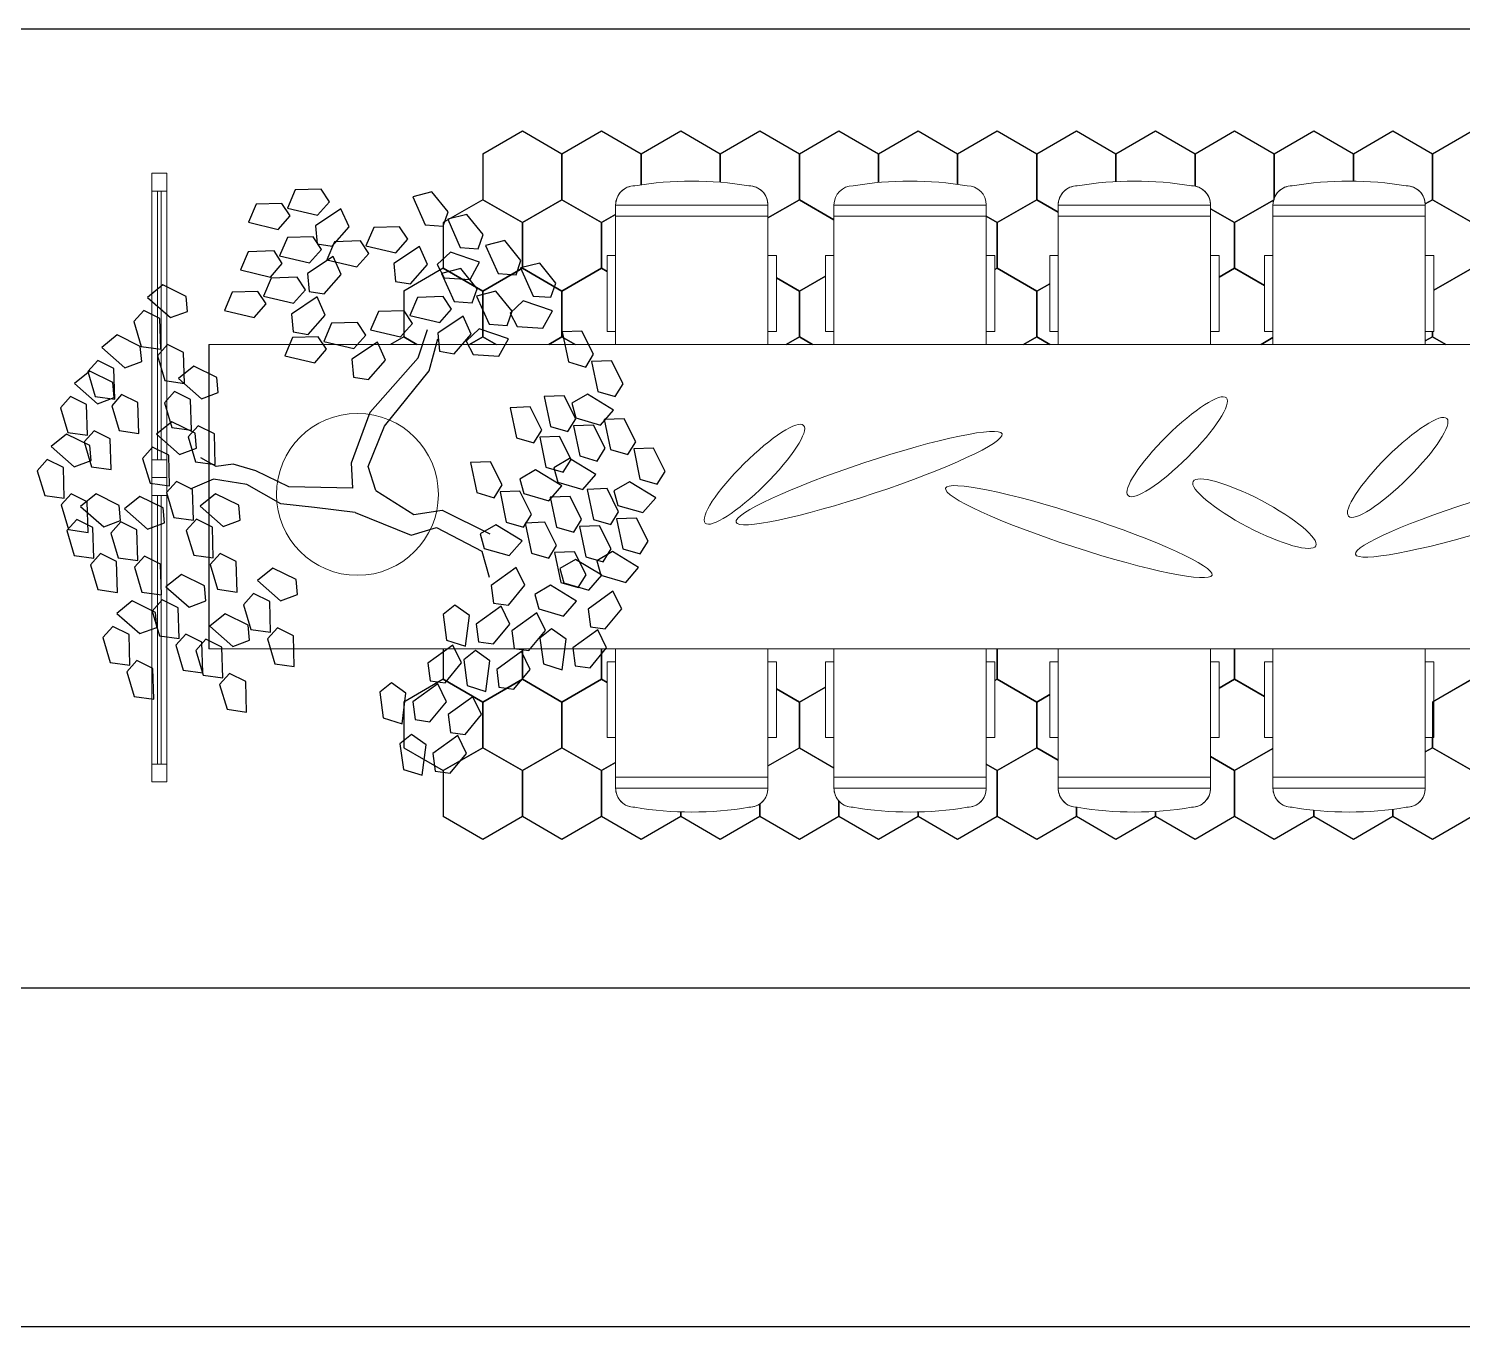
# Model space of a CAD drawing. Extents: x 185064 to 343242, y -369192 to -264966.
# Drawn here: x 246059 to 249825, y -312350 to -308940 of the extents above; entities that cross this region are included whole.
import ezdxf

# ---------------------------------------------------------------- set-up
doc = ezdxf.new("R2010")
doc.units = 0
doc.layers.add('WALL', color=9, linetype='Continuous')
doc.layers.add('打印框', color=4, linetype='Continuous')
doc.layers.add('家具里线线', color=8, linetype='Continuous', lineweight=9)
doc.styles.add('DIM', font='txt')

# ---------------------------------------------------------------- blocks, each defined once
blk = doc.blocks.new('sssd')
at = {"color": 8}
for p, q in [((39897.6, -452020.6), (39847.9, -452035.5)), ((39920, -452040.7), (39897.6, -452020.6)), ((39847.9, -452035.5), (39842.3, -452074.7)), ((39903.9, -452072.9), (39920, -452040.7)), ((39946.2, -452048.5), (39905.5, -452094.7)), ((39971.1, -452079.3), (39946.2, -452048.5)), ((39777.4, -452079.6), (39727.7, -452094.4)), ((39779.4, -452083.1), (39773.8, -452122.4)), ((39799.8, -452099.7), (39777.4, -452079.6)), ((39829, -452068.3), (39779.4, -452083.1)), ((39851.5, -452088.3), (39829, -452068.3)), ((39835.4, -452120.6), (39851.5, -452088.3)), ((39842.3, -452074.7), (39903.9, -452072.9)), ((39948.1, -452125.7), (39971.1, -452079.3)), ((39974.1, -452081.9), (39968.6, -452121.1)), ((40023.8, -452067), (39974.1, -452081.9)), ((40046.2, -452087.1), (40023.8, -452067)), ((40030.1, -452119.3), (40046.2, -452087.1)), ((39727.7, -452094.4), (39722.2, -452133.7)), ((39783.7, -452131.9), (39799.8, -452099.7)), ((39826, -452107.4), (39785.3, -452153.7)), ((39851, -452138.3), (39826, -452107.4)), ((39905.5, -452094.7), (39918.1, -452128.5)), ((39955.2, -452114.7), (39905.6, -452129.5)), ((39977.7, -452134.7), (39955.2, -452114.7)), ((40072.4, -452094.9), (40031.7, -452141.1)), ((40097.4, -452125.7), (40072.4, -452094.9)), ((39659.2, -452142.1), (39653.6, -452181.3)), ((39708.8, -452127.2), (39659.2, -452142.1)), ((39731.3, -452147.3), (39708.8, -452127.2)), ((39722.2, -452133.7), (39783.7, -452131.9)), ((39773.8, -452122.4), (39835.4, -452120.6)), ((39827.9, -452184.7), (39851, -452138.3)), ((39905.6, -452129.5), (39900, -452168.8)), ((39918.1, -452128.5), (39948.1, -452125.7)), ((39961.6, -452167), (39977.7, -452134.7)), ((39968.6, -452121.1), (40030.1, -452119.3)), ((40031.7, -452141.1), (40044.3, -452174.9)), ((40046.6, -452136.9), (40041, -452176.1)), ((40096.2, -452122), (40046.6, -452136.9)), ((40074.3, -452172.1), (40097.4, -452125.7)), ((40118.7, -452142.1), (40096.2, -452122)), ((40102.6, -452174.3), (40118.7, -452142.1)), ((39513.2, -452167), (39507.6, -452206.3)), ((39562.8, -452152.2), (39513.2, -452167)), ((39585.3, -452172.2), (39562.8, -452152.2)), ((39569.2, -452204.5), (39585.3, -452172.2)), ((39715.2, -452179.5), (39731.3, -452147.3)), ((39772.5, -452167.7), (39722.9, -452182.6)), ((39795, -452187.8), (39772.5, -452167.7)), ((39785.3, -452153.7), (39797.9, -452187.4)), ((39900, -452168.8), (39961.6, -452167)), ((40027.7, -452169.7), (39978.1, -452184.5)), ((40050.2, -452189.7), (40027.7, -452169.7)), ((40041, -452176.1), (40102.6, -452174.3)), ((40044.3, -452174.9), (40074.3, -452172.1)), ((40144.9, -452149.9), (40104.2, -452196.1)), ((40169.8, -452180.7), (40144.9, -452149.9)), ((39494.3, -452199.8), (39444.6, -452214.6)), ((39516.8, -452219.9), (39494.3, -452199.8)), ((39611.5, -452180), (39570.8, -452226.2)), ((39636.4, -452210.8), (39611.5, -452180)), ((39653.6, -452181.3), (39715.2, -452179.5)), ((39722.9, -452182.6), (39717.3, -452221.8)), ((39778.9, -452220), (39795, -452187.8)), ((39821.2, -452195.6), (39780.5, -452241.8)), ((39797.9, -452187.4), (39827.9, -452184.7)), ((39846.1, -452226.4), (39821.2, -452195.6)), ((39978.1, -452184.5), (39972.5, -452223.8)), ((40034.1, -452222), (40050.2, -452189.7)), ((40104.2, -452196.1), (40116.8, -452229.9)), ((40146.8, -452227.1), (40169.8, -452180.7)), ((39444.6, -452214.6), (39439.1, -452253.9)), ((39500.7, -452252.1), (39516.8, -452219.9)), ((39507.6, -452206.3), (39569.2, -452204.5)), ((39570.8, -452226.2), (39583.4, -452260)), ((39613.4, -452257.3), (39636.4, -452210.8)), ((39654.3, -452230.2), (39648.8, -452269.5)), ((39704, -452215.4), (39654.3, -452230.2)), ((39726.4, -452235.4), (39704, -452215.4)), ((39717.3, -452221.8), (39778.9, -452220)), ((39823.1, -452272.8), (39846.1, -452226.4)), ((39922.2, -452231.7), (39872.6, -452246.6)), ((39944.7, -452251.8), (39922.2, -452231.7)), ((39972.5, -452223.8), (40034.1, -452222)), ((40116.8, -452229.9), (40146.8, -452227.1)), ((40146.9, -452228.6), (40141.3, -452267.9)), ((40196.5, -452213.8), (40146.9, -452228.6)), ((40219, -452233.9), (40196.5, -452213.8)), ((39439.1, -452253.9), (39500.7, -452252.1)), ((39616, -452250.7), (39566.4, -452265.5)), ((39583.4, -452260), (39613.4, -452257.3)), ((39638.5, -452270.8), (39616, -452250.7)), ((39710.3, -452267.7), (39726.4, -452235.4)), ((39780.5, -452241.8), (39793.1, -452275.6)), ((39872.6, -452246.6), (39867, -452285.8)), ((39928.6, -452284), (39944.7, -452251.8)), ((39970.9, -452259.6), (39930.2, -452305.8)), ((39995.8, -452290.4), (39970.9, -452259.6)), ((40202.9, -452266.1), (40219, -452233.9)), ((40245.2, -452241.6), (40204.5, -452287.9)), ((40270.1, -452272.5), (40245.2, -452241.6)), ((39566.4, -452265.5), (39560.8, -452304.8)), ((39622.4, -452303), (39638.5, -452270.8)), ((39664.7, -452278.5), (39624, -452324.8)), ((39648.8, -452269.5), (39710.3, -452267.7)), ((39689.6, -452309.4), (39664.7, -452278.5)), ((39793.1, -452275.6), (39823.1, -452272.8)), ((39853.7, -452279.4), (39804, -452294.2)), ((39876.1, -452299.4), (39853.7, -452279.4)), ((39867, -452285.8), (39928.6, -452284)), ((40033.8, -452275.5), (39984.2, -452290.3)), ((40056.3, -452295.6), (40033.8, -452275.5)), ((40078.4, -452276.3), (40072.8, -452315.6)), ((40128, -452261.5), (40078.4, -452276.3)), ((40150.5, -452281.5), (40128, -452261.5)), ((40134.4, -452313.8), (40150.5, -452281.5)), ((40141.3, -452267.9), (40202.9, -452266.1)), ((40204.5, -452287.9), (40217.1, -452321.6)), ((40247.1, -452318.9), (40270.1, -452272.5)), ((39497.9, -452313.1), (39492.3, -452352.4)), ((39547.5, -452298.3), (39497.9, -452313.1)), ((39570, -452318.4), (39547.5, -452298.3)), ((39553.9, -452350.6), (39570, -452318.4)), ((39560.8, -452304.8), (39622.4, -452303)), ((39666.6, -452355.8), (39689.6, -452309.4)), ((39804, -452294.2), (39798.5, -452333.5)), ((39860, -452331.7), (39876.1, -452299.4)), ((39930.2, -452305.8), (39942.8, -452339.6)), ((39972.7, -452336.8), (39995.8, -452290.4)), ((39984.2, -452290.3), (39978.6, -452329.6)), ((40040.2, -452327.8), (40056.3, -452295.6)), ((40082.5, -452303.3), (40041.8, -452349.6)), ((40072.8, -452315.6), (40134.4, -452313.8)), ((40107.4, -452334.2), (40082.5, -452303.3)), ((39537.2, -452338.4), (39487.6, -452353.2)), ((39559.7, -452358.5), (39537.2, -452338.4)), ((39624, -452324.8), (39636.6, -452358.5)), ((39728.3, -452334.1), (39722.7, -452373.4)), ((39777.9, -452319.3), (39728.3, -452334.1)), ((39800.4, -452339.4), (39777.9, -452319.3)), ((39784.3, -452371.6), (39800.4, -452339.4)), ((39826.6, -452347.1), (39785.9, -452393.4)), ((39798.5, -452333.5), (39860, -452331.7)), ((39851.5, -452378), (39826.6, -452347.1)), ((39880.9, -452374), (39860.4, -452327.1)), ((39915.7, -452338), (39910.1, -452377.3)), ((39965.3, -452323.2), (39915.7, -452338)), ((39942.8, -452339.6), (39972.7, -452336.8)), ((39987.8, -452343.2), (39965.3, -452323.2)), ((39971.7, -452375.5), (39987.8, -452343.2)), ((39978.6, -452329.6), (40040.2, -452327.8)), ((40084.4, -452380.6), (40107.4, -452334.2)), ((40217.1, -452321.6), (40247.1, -452318.9)), ((39487.6, -452353.2), (39482, -452392.5)), ((39492.3, -452352.4), (39553.9, -452350.6)), ((39543.6, -452390.7), (39559.7, -452358.5)), ((39585.9, -452366.2), (39545.2, -452412.5)), ((39610.8, -452397.1), (39585.9, -452366.2)), ((39636.6, -452358.5), (39666.6, -452355.8)), ((39709.4, -452366.9), (39659.7, -452381.8)), ((39731.8, -452387), (39709.4, -452366.9)), ((39722.7, -452373.4), (39784.3, -452371.6)), ((39869.7, -452440.9), (39880.9, -452374)), ((39905.7, -452379.1), (39923.7, -452348.2)), ((39910.1, -452377.3), (39971.7, -452375.5)), ((40041.8, -452349.6), (40054.4, -452383.3)), ((39419.1, -452400.9), (39413.5, -452440.2)), ((39468.7, -452386.1), (39419.1, -452400.9)), ((39491.2, -452406.1), (39468.7, -452386.1)), ((39482, -452392.5), (39543.6, -452390.7)), ((39587.8, -452443.5), (39610.8, -452397.1)), ((39659.7, -452381.8), (39654.2, -452421)), ((39715.7, -452419.2), (39731.8, -452387)), ((39785.9, -452393.4), (39798.5, -452427.1)), ((39828.5, -452424.4), (39851.5, -452378)), ((39910.7, -452412.9), (39905.7, -452379.1)), ((40054.4, -452383.3), (40084.4, -452380.6)), ((40219, -452395.6), (40204.9, -452455.6)), ((40255.5, -452411.1), (40219, -452395.6)), ((39475.1, -452438.4), (39491.2, -452406.1)), ((39545.2, -452412.5), (39557.8, -452446.2)), ((39654.2, -452421), (39715.7, -452419.2)), ((39798.5, -452427.1), (39828.5, -452424.4)), ((39897.5, -452458.7), (39910.7, -452412.9)), ((40257, -452462.9), (40255.5, -452411.1)), ((40300.1, -452427.9), (40286, -452487.8)), ((40336.6, -452443.3), (40300.1, -452427.9)), ((39413.5, -452440.2), (39475.1, -452438.4)), ((39557.8, -452446.2), (39587.8, -452443.5)), ((39579.1, -452448.9), (39573.5, -452488.2)), ((39628.7, -452434.1), (39579.1, -452448.9)), ((39651.2, -452454.1), (39628.7, -452434.1)), ((39635.1, -452486.4), (39651.2, -452454.1)), ((39677.4, -452461.9), (39636.7, -452508.1)), ((39702.3, -452492.7), (39677.4, -452461.9)), ((39831, -452509), (39869.7, -452440.9)), ((39865.3, -452524.9), (39897.5, -452458.7)), ((40204.9, -452455.6), (40231.9, -452479.4)), ((40338.2, -452495.1), (40336.6, -452443.3)), ((40395.7, -452443.7), (40381.6, -452503.7)), ((40432.2, -452459.2), (40395.7, -452443.7)), ((40433.7, -452511), (40432.2, -452459.2)), ((39560.2, -452481.7), (39510.5, -452496.5)), ((39582.6, -452501.8), (39560.2, -452481.7)), ((39573.5, -452488.2), (39635.1, -452486.4)), ((40231.9, -452479.4), (40257, -452462.9)), ((40247.4, -452474.1), (40233.3, -452534.1)), ((40283.9, -452489.6), (40247.4, -452474.1)), ((40285.5, -452541.4), (40283.9, -452489.6)), ((40286, -452487.8), (40313, -452511.7)), ((39510.5, -452496.5), (39505, -452535.8)), ((39566.5, -452534), (39582.6, -452501.8)), ((39636.7, -452508.1), (39649.3, -452541.9)), ((39679.3, -452539.2), (39702.3, -452492.7)), ((39824.1, -452576), (39831, -452509)), ((40128.2, -452516.6), (40114.1, -452576.6)), ((40164.7, -452532.1), (40128.2, -452516.6)), ((40313, -452511.7), (40338.2, -452495.1)), ((40328.5, -452506.3), (40314.4, -452566.3)), ((40365, -452521.8), (40328.5, -452506.3)), ((40381.6, -452503.7), (40408.6, -452527.5)), ((40408.6, -452527.5), (40433.7, -452511)), ((39505, -452535.8), (39566.5, -452534)), ((39649.3, -452541.9), (39679.3, -452539.2)), ((39862.6, -452653), (39865.3, -452524.9)), ((40166.3, -452583.9), (40164.7, -452532.1)), ((40176, -452533.5), (40170.9, -452563.2)), ((40211.8, -452530), (40176, -452533.5)), ((40246.1, -452581.3), (40211.8, -452530)), ((40233.3, -452534.1), (40260.3, -452557.9)), ((40260.3, -452557.9), (40285.5, -452541.4)), ((40366.6, -452573.6), (40365, -452521.8)), ((40424.1, -452522.2), (40410, -452582.2)), ((40460.6, -452537.7), (40424.1, -452522.2)), ((40462.2, -452589.5), (40460.6, -452537.7)), ((39813.5, -452657.7), (39824.1, -452576)), ((40114.1, -452576.6), (40141.1, -452600.4)), ((40170.9, -452563.2), (40209.8, -452597.4)), ((40257.1, -452565.7), (40252, -452595.4)), ((40293, -452562.3), (40257.1, -452565.7)), ((40327.2, -452613.5), (40293, -452562.3)), ((40314.4, -452566.3), (40341.4, -452590.1)), ((40341.4, -452590.1), (40366.6, -452573.6)), ((40141.1, -452600.4), (40166.3, -452583.9)), ((40156.7, -452595.1), (40142.6, -452655)), ((40193.2, -452610.5), (40156.7, -452595.1)), ((40209.8, -452597.4), (40246.1, -452581.3)), ((40252, -452595.4), (40291, -452629.6)), ((40320.2, -452601), (40306.1, -452660.9)), ((40356.7, -452616.4), (40320.2, -452601)), ((40352.7, -452581.6), (40347.6, -452611.3)), ((40388.5, -452578.1), (40352.7, -452581.6)), ((40422.8, -452629.3), (40388.5, -452578.1)), ((40410, -452582.2), (40437, -452606)), ((40437, -452606), (40462.2, -452589.5)), ((40194.7, -452662.3), (40193.2, -452610.5)), ((40291, -452629.6), (40327.2, -452613.5)), ((40347.6, -452611.3), (40386.5, -452645.5)), ((40358.3, -452668.2), (40356.7, -452616.4)), ((40386.5, -452645.5), (40422.8, -452629.3)), ((39813.5, -452657.7), (39768.1, -452769.7)), ((39862.6, -452653), (39913.5, -452650.6)), ((39913.5, -452650.6), (40015.3, -452687.7)), ((40085.3, -452654.5), (40080.2, -452684.2)), ((40121.1, -452651), (40085.3, -452654.5)), ((40155.3, -452702.2), (40121.1, -452651)), ((40142.6, -452655), (40169.6, -452678.9)), ((40169.6, -452678.9), (40194.7, -452662.3)), ((40306.1, -452660.9), (40333.1, -452684.8)), ((39857.8, -452699.1), (39905.9, -452684)), ((39905.9, -452684), (39987, -452716.2)), ((40015.3, -452687.7), (40123.7, -452784)), ((40080.2, -452684.2), (40119.1, -452718.4)), ((40180.2, -452688.7), (40166.1, -452748.7)), ((40216.7, -452704.2), (40180.2, -452688.7)), ((40333.1, -452684.8), (40358.3, -452668.2)), ((40348.6, -452679.4), (40334.6, -452739.4)), ((40385.2, -452694.9), (40348.6, -452679.4)), ((39401.8, -452713.8), (39390.2, -452751.7)), ((39453.2, -452706.9), (39401.8, -452713.8)), ((39472.2, -452730.3), (39453.2, -452706.9)), ((39857.8, -452699.1), (39809.8, -452775.3)), ((39987, -452716.2), (40098.2, -452806.2)), ((40119.1, -452718.4), (40155.3, -452702.2)), ((40218.3, -452755.9), (40216.7, -452704.2)), ((40386.7, -452746.7), (40385.2, -452694.9)), ((39349.7, -452747.5), (39298.3, -452754.3)), ((39368.7, -452770.9), (39349.7, -452747.5)), ((39451.2, -452759.6), (39472.2, -452730.3)), ((40166.1, -452748.7), (40193.1, -452772.5)), ((40277.3, -452738.8), (40272.2, -452768.5)), ((40313.1, -452735.4), (40277.3, -452738.8)), ((40347.3, -452786.6), (40313.1, -452735.4)), ((40334.6, -452739.4), (40361.6, -452763.2)), ((40361.6, -452763.2), (40386.7, -452746.7)), ((39298.3, -452754.3), (39286.7, -452792.2)), ((39347.7, -452800.1), (39368.7, -452770.9)), ((39390.2, -452751.7), (39451.2, -452759.6)), ((39398.4, -452777.7), (39394.3, -452807.6)), ((39434.1, -452773.1), (39398.4, -452777.7)), ((39470, -452823.1), (39434.1, -452773.1)), ((39768.1, -452769.7), (39784, -452820.7)), ((39809.8, -452775.3), (39818.7, -452832.4)), ((40193.1, -452772.5), (40218.3, -452755.9)), ((40208.6, -452767.1), (40194.5, -452827.1)), ((40245.1, -452782.6), (40208.6, -452767.1)), ((40272.2, -452768.5), (40311.1, -452802.7)), ((40447, -452773.1), (40390.8, -452798.2)), ((40456.8, -452811.6), (40447, -452773.1)), ((39286.7, -452792.2), (39347.7, -452800.1)), ((39511.9, -452803.3), (39476.2, -452807.9)), ((39547.8, -452853.4), (39511.9, -452803.3)), ((40098.2, -452806.2), (40161.9, -452823.1)), ((40123.7, -452784), (40180.9, -452802.7)), ((40246.7, -452834.4), (40245.1, -452782.6)), ((40311.1, -452802.7), (40347.3, -452786.6)), ((40390.8, -452798.2), (40388.1, -452834.1)), ((39294.9, -452818.3), (39290.8, -452848.1)), ((39330.6, -452813.6), (39294.9, -452818.3)), ((39366.5, -452863.7), (39330.6, -452813.6)), ((39394.3, -452807.6), (39434.3, -452840.5)), ((39434.3, -452840.5), (39470, -452823.1)), ((39476.2, -452807.9), (39472.1, -452837.8)), ((39609, -452834.2), (39557.6, -452841)), ((39628, -452857.6), (39609, -452834.2)), ((39784, -452820.7), (39736.5, -452911.5)), ((39818.7, -452832.4), (39770.8, -452927.5)), ((40137.2, -452826.6), (40132.1, -452856.2)), ((40173.1, -452823.1), (40137.2, -452826.6)), ((40207.3, -452874.3), (40173.1, -452823.1)), ((40194.5, -452827.1), (40221.5, -452850.9)), ((40221.5, -452850.9), (40246.7, -452834.4)), ((40293.2, -452831), (40236.9, -452856)), ((40311.3, -452822.3), (40284.5, -452836.2)), ((40302.9, -452869.4), (40293.2, -452831)), ((40335.7, -452848.8), (40311.3, -452822.3)), ((40388.1, -452834.1), (40416.5, -452844.2)), ((40416.5, -452844.2), (40456.8, -452811.6)), ((39290.8, -452848.1), (39330.8, -452881)), ((39330.8, -452881), (39366.5, -452863.7)), ((39372.7, -452848.5), (39368.6, -452878.4)), ((39408.4, -452843.9), (39372.7, -452848.5)), ((39444.3, -452893.9), (39408.4, -452843.9)), ((39472.1, -452837.8), (39512.1, -452870.7)), ((39512.1, -452870.7), (39547.8, -452853.4)), ((39557.6, -452841), (39545.9, -452878.9)), ((39607, -452886.9), (39628, -452857.6)), ((40132.1, -452856.2), (40171.1, -452890.4)), ((40236.9, -452856), (40234.2, -452892)), ((40284.5, -452836.2), (40280.9, -452887.9)), ((40315.6, -452907), (40335.7, -452848.8)), ((40401.7, -452843.2), (40345.5, -452868.3)), ((40411.5, -452881.7), (40401.7, -452843.2)), ((39368.6, -452878.4), (39408.6, -452911.2)), ((39466.8, -452882), (39455.1, -452919.9)), ((39518.1, -452875.2), (39466.8, -452882)), ((39537.2, -452898.6), (39518.1, -452875.2)), ((39545.9, -452878.9), (39607, -452886.9)), ((39913.9, -452889.2), (39853.6, -452901.8)), ((39915.4, -452928.8), (39913.9, -452889.2)), ((40157.4, -452880.2), (40130.7, -452894.1)), ((40181.8, -452906.6), (40157.4, -452880.2)), ((40171.1, -452890.4), (40207.3, -452874.3)), ((40234.2, -452892), (40262.6, -452902)), ((40262.6, -452902), (40302.9, -452869.4)), ((40280.9, -452887.9), (40315.6, -452907)), ((40345.5, -452868.3), (40342.8, -452904.2)), ((40371.2, -452914.2), (40411.5, -452881.7)), ((39408.6, -452911.2), (39444.3, -452893.9)), ((39455.1, -452919.9), (39516.2, -452927.9)), ((39516.2, -452927.9), (39537.2, -452898.6)), ((39554.2, -452905), (39550.1, -452934.9)), ((39589.9, -452900.4), (39554.2, -452905)), ((39625.8, -452950.4), (39589.9, -452900.4)), ((39736.5, -452911.5), (39684.3, -452926.6)), ((39741.8, -452916.5), (39727.3, -452966.3)), ((39770.8, -452908.6), (39741.8, -452916.5)), ((39789.2, -452939.6), (39770.8, -452908.6)), ((39853.6, -452901.8), (39843.5, -452936.4)), ((40130.7, -452894.1), (40127, -452945.7)), ((40161.8, -452964.8), (40181.8, -452906.6)), ((40247.9, -452901.1), (40191.6, -452926.1)), ((40257.6, -452939.5), (40247.9, -452901.1)), ((40349.5, -452919.1), (40293.2, -452944.1)), ((40342.8, -452904.2), (40371.2, -452914.2)), ((40359.3, -452957.5), (40349.5, -452919.1)), ((39463.3, -452946), (39459.2, -452975.9)), ((39499, -452941.4), (39463.3, -452946)), ((39534.9, -452991.4), (39499, -452941.4)), ((39550.1, -452934.9), (39590.1, -452967.7)), ((39590.1, -452967.7), (39625.8, -452950.4)), ((39632, -452935.2), (39627.9, -452965.1)), ((39667.7, -452930.6), (39632, -452935.2)), ((39703.6, -452980.6), (39667.7, -452930.6)), ((39757.2, -452992.3), (39789.2, -452939.6)), ((39854.9, -452948.2), (39794.6, -452960.7)), ((39843.5, -452936.4), (39869.1, -452952.2)), ((39856.3, -452987.8), (39854.9, -452948.2)), ((39869.1, -452952.2), (39915.4, -452928.8)), ((40127, -452945.7), (40161.8, -452964.8)), ((40191.6, -452926.1), (40188.9, -452962.1)), ((40217.3, -452972.1), (40257.6, -452939.5)), ((40293.2, -452944.1), (40290.6, -452980.1)), ((39459.2, -452975.9), (39499.2, -453008.7)), ((39541.1, -452976.2), (39537, -453006.1)), ((39576.8, -452971.6), (39541.1, -452976.2)), ((39612.7, -453021.6), (39576.8, -452971.6)), ((39627.9, -452965.1), (39667.9, -452998)), ((39727.3, -452966.3), (39757.2, -452992.3)), ((39794.6, -452960.7), (39784.4, -452995.3)), ((40024, -452968.6), (39963.7, -452981.2)), ((40025.4, -453008.3), (40024, -452968.6)), ((40213.7, -452968.3), (40187, -452982.2)), ((40188.9, -452962.1), (40217.3, -452972.1)), ((40238.2, -452994.7), (40213.7, -452968.3)), ((40319, -452990.1), (40359.3, -452957.5)), ((39499.2, -453008.7), (39534.9, -452991.4)), ((39537, -453006.1), (39577, -453039)), ((39667.9, -452998), (39703.6, -452980.6)), ((39792.7, -452998.6), (39732.4, -453011.2)), ((39784.4, -452995.3), (39810, -453011.1)), ((39794.2, -453038.2), (39792.7, -452998.6)), ((39810, -453011.1), (39856.3, -452987.8)), ((39851.9, -452996), (39837.3, -453045.7)), ((39880.9, -452988), (39851.9, -452996)), ((39899.2, -453019), (39880.9, -452988)), ((39963.7, -452981.2), (39953.5, -453015.8)), ((39979.2, -453031.6), (40025.4, -453008.3)), ((40187, -452982.2), (40183.3, -453033.9)), ((40218.1, -453053), (40238.2, -452994.7)), ((40304.2, -452989.2), (40247.9, -453014.2)), ((40290.6, -452980.1), (40319, -452990.1)), ((40314, -453027.6), (40304.2, -452989.2)), ((39510.1, -453034.9), (39498.4, -453072.9)), ((39561.5, -453028.1), (39510.1, -453034.9)), ((39580.5, -453051.5), (39561.5, -453028.1)), ((39577, -453039), (39612.7, -453021.6)), ((39620.6, -453025.9), (39606.1, -453075.6)), ((39649.6, -453017.9), (39620.6, -453025.9)), ((39668, -453049), (39649.6, -453017.9)), ((39732.4, -453011.2), (39722.3, -453045.7)), ((39867.3, -453071.7), (39899.2, -453019)), ((39964.9, -453027.6), (39904.6, -453040.2)), ((39953.5, -453015.8), (39979.2, -453031.6)), ((39966.4, -453067.2), (39964.9, -453027.6)), ((40046.6, -453036.7), (39986.3, -453049.3)), ((40048, -453076.3), (40046.6, -453036.7)), ((40183.3, -453033.9), (40218.1, -453053)), ((40247.9, -453014.2), (40245.3, -453050.2)), ((40273.7, -453060.2), (40314, -453027.6)), ((39559.5, -453080.8), (39580.5, -453051.5)), ((39636, -453101.6), (39668, -453049)), ((39733.7, -453057.5), (39673.4, -453070.1)), ((39722.3, -453045.7), (39747.9, -453061.5)), ((39735.1, -453097.1), (39733.7, -453057.5)), ((39747.9, -453061.5), (39794.2, -453038.2)), ((39784.3, -453061.3), (39774.1, -453095.9)), ((39844.6, -453048.7), (39784.3, -453061.3)), ((39837.3, -453045.7), (39867.3, -453071.7)), ((39846, -453088.4), (39844.6, -453048.7)), ((39874.4, -453064), (39859.9, -453113.8)), ((39903.4, -453056.1), (39874.4, -453064)), ((39904.6, -453040.2), (39894.5, -453074.7)), ((39921.8, -453087.1), (39903.4, -453056.1)), ((39986.3, -453049.3), (39976.1, -453083.8)), ((40245.3, -453050.2), (40273.7, -453060.2)), ((39498.4, -453072.9), (39559.5, -453080.8)), ((39542.4, -453094.3), (39506.6, -453098.9)), ((39578.2, -453144.3), (39542.4, -453094.3)), ((39606.1, -453075.6), (39636, -453101.6)), ((39672.5, -453076.1), (39657.9, -453125.8)), ((39673.4, -453070.1), (39663.2, -453104.7)), ((39701.5, -453068.1), (39672.5, -453076.1)), ((39719.8, -453099.1), (39701.5, -453068.1)), ((39799.8, -453111.7), (39846, -453088.4)), ((39889.8, -453139.8), (39921.8, -453087.1)), ((39894.5, -453074.7), (39920.1, -453090.6)), ((39920.1, -453090.6), (39966.4, -453067.2)), ((39976.1, -453083.8), (40001.7, -453099.7)), ((40001.7, -453099.7), (40048, -453076.3)), ((40032.8, -453092.1), (40003.7, -453100)), ((40051.1, -453123.1), (40032.8, -453092.1)), ((40115.6, -453085.3), (40105.4, -453119.8)), ((40175.9, -453072.7), (40115.6, -453085.3)), ((40177.3, -453112.3), (40175.9, -453072.7)), ((39506.6, -453098.9), (39502.5, -453128.8)), ((39663.2, -453104.7), (39688.8, -453120.5)), ((39687.9, -453151.8), (39719.8, -453099.1)), ((39688.8, -453120.5), (39735.1, -453097.1)), ((39725.2, -453120.3), (39715.1, -453154.8)), ((39785.5, -453107.7), (39725.2, -453120.3)), ((39774.1, -453095.9), (39799.8, -453111.7)), ((39787, -453147.3), (39785.5, -453107.7)), ((39860.2, -453122.9), (39799.9, -453135.5)), ((39859.9, -453113.8), (39889.8, -453139.8)), ((39861.6, -453162.5), (39860.2, -453122.9)), ((39927.2, -453108.2), (39917, -453142.8)), ((39987.5, -453095.6), (39927.2, -453108.2)), ((39988.9, -453135.3), (39987.5, -453095.6)), ((40003.7, -453100), (39989.2, -453149.7)), ((40019.1, -453175.8), (40051.1, -453123.1)), ((40105.4, -453119.8), (40131, -453135.6)), ((40131, -453135.6), (40177.3, -453112.3)), ((39502.5, -453128.8), (39542.6, -453161.7)), ((39542.6, -453161.7), (39578.2, -453144.3)), ((39584.4, -453129.1), (39580.3, -453159)), ((39620.2, -453124.5), (39584.4, -453129.1)), ((39656, -453174.5), (39620.2, -453124.5)), ((39657.9, -453125.8), (39687.9, -453151.8)), ((39688, -453150.2), (39673.5, -453199.9)), ((39717.1, -453142.2), (39688, -453150.2)), ((39735.4, -453173.3), (39717.1, -453142.2)), ((39740.7, -453170.6), (39787, -453147.3)), ((39799.9, -453135.5), (39789.7, -453170)), ((39917, -453142.8), (39942.6, -453158.6)), ((39942.6, -453158.6), (39988.9, -453135.3)), ((39989.2, -453149.7), (40019.1, -453175.8)), ((40056.5, -453144.2), (40046.3, -453178.8)), ((40116.8, -453131.6), (40056.5, -453144.2)), ((40118.2, -453171.3), (40116.8, -453131.6)), ((39580.3, -453159), (39620.4, -453191.9)), ((39620.4, -453191.9), (39656, -453174.5)), ((39703.4, -453225.9), (39735.4, -453173.3)), ((39715.1, -453154.8), (39740.7, -453170.6)), ((39789.7, -453170), (39815.3, -453185.8)), ((39815.3, -453185.8), (39861.6, -453162.5)), ((39857.1, -453176.5), (39828.1, -453184.4)), ((39875.5, -453207.5), (39857.1, -453176.5)), ((39939.9, -453169.7), (39929.8, -453204.2)), ((40000.2, -453157.1), (39939.9, -453169.7)), ((40001.7, -453196.7), (40000.2, -453157.1)), ((40046.3, -453178.8), (40072, -453194.6)), ((40072, -453194.6), (40118.2, -453171.3)), ((39673.5, -453199.9), (39703.4, -453225.9)), ((39740.8, -453194.4), (39730.6, -453229)), ((39801.1, -453181.8), (39740.8, -453194.4)), ((39802.5, -453221.4), (39801.1, -453181.8)), ((39828.1, -453184.4), (39813.6, -453234.2)), ((39843.5, -453260.2), (39875.5, -453207.5)), ((39929.8, -453204.2), (39955.4, -453220.1)), ((39955.4, -453220.1), (40001.7, -453196.7)), ((39730.6, -453229), (39756.2, -453244.8)), ((39756.2, -453244.8), (39802.5, -453221.4)), ((39813.6, -453234.2), (39843.5, -453260.2)), ((39880.9, -453228.6), (39870.7, -453263.2)), ((39941.2, -453216), (39880.9, -453228.6)), ((39942.6, -453255.7), (39941.2, -453216)), ((39870.7, -453263.2), (39896.3, -453279)), ((39896.3, -453279), (39942.6, -453255.7))]:
    blk.add_line(p, q, dxfattribs=at)
at = {"color": 8, "style": 'DIM', "oblique": -180, "text_generation_flag": 4, "width": 1, "flags": 1}
for tag in ['YVALUE', 'XVALUE']:
    blk.add_attdef(tag, (39862.6, -452653), '', height=0.00656, rotation=131.0625, dxfattribs=at)
blk = doc.blocks.new('aweraweter')
at = {"color": 250}
for points in [[(247414.6, -310857.8), (247518.5, -310797.8), (247518.5, -310677.8), (247414.6, -310617.8), (247310.7, -310677.8), (247310.7, -310797.8)], [(247310.7, -311037.8), (247414.6, -310977.8), (247414.6, -310857.8), (247310.7, -310797.8), (247206.7, -310857.8), (247206.7, -310977.8)], [(247518.5, -311037.8), (247622.4, -310977.8), (247622.4, -310857.8), (247518.5, -310797.8), (247414.6, -310857.8), (247414.6, -310977.8)], [(247206.7, -312297.8), (247310.7, -312237.8), (247310.7, -312117.8), (247206.7, -312057.8), (247102.8, -312117.8), (247102.8, -312237.8)], [(247414.6, -312297.8), (247518.5, -312237.8), (247518.5, -312117.8), (247414.6, -312057.8), (247310.7, -312117.8), (247310.7, -312237.8)], [(247310.7, -312477.8), (247414.6, -312417.8), (247414.6, -312297.8), (247310.7, -312237.8), (247206.7, -312297.8), (247206.7, -312417.8)], [(247518.5, -312477.8), (247622.4, -312417.8), (247622.4, -312297.8), (247518.5, -312237.8), (247414.6, -312297.8), (247414.6, -312417.8)]]:
    blk.add_lwpolyline(points, close=True, dxfattribs=at)
for points in [[(247726.4, -310758.5), (247726.4, -310677.8), (247622.4, -310617.8), (247518.5, -310677.8), (247518.5, -310797.8), (247622.4, -310857.8), (247659.4, -310836.5)], [(247934.2, -310751.8), (247934.2, -310677.8), (247830.3, -310617.8), (247726.4, -310677.8), (247726.4, -310758.5)], [(248059.4, -310845.5), (248142.1, -310797.8), (248142.1, -310677.8), (248038.1, -310617.8), (247934.2, -310677.8), (247934.2, -310751.8)], [(248349.9, -310752.5), (248349.9, -310677.8), (248246, -310617.8), (248142.1, -310677.8), (248142.1, -310797.8), (248232.9, -310850.2)], [(248557.7, -310757.4), (248557.7, -310677.8), (248453.8, -310617.8), (248349.9, -310677.8), (248349.9, -310752.5)], [(248632.9, -310841.1), (248661.7, -310857.8), (248765.6, -310797.8), (248765.6, -310677.8), (248661.7, -310617.8), (248557.7, -310677.8), (248557.7, -310757.4)], [(248973.4, -310750), (248973.4, -310677.8), (248869.5, -310617.8), (248765.6, -310677.8), (248765.6, -310797.8), (248821.9, -310830.3)], [(249181.3, -310762.1), (249181.3, -310677.8), (249077.4, -310617.8), (248973.4, -310677.8), (248973.4, -310750)], [(249221.9, -310821.2), (249285.2, -310857.8), (249389.1, -310797.8), (249389.1, -310677.8), (249285.2, -310617.8), (249181.3, -310677.8), (249181.3, -310762.1)], [(249597, -310748.8), (249597, -310677.8), (249493.1, -310617.8), (249389.1, -310677.8), (249389.1, -310793.4)], [(249597, -310748.8), (249597, -310677.8), (249493.1, -310617.8), (249389.1, -310677.8), (249389.1, -310793.4)], [(249785.8, -310808.8), (249804.8, -310797.8), (249804.8, -310677.8), (249700.9, -310617.8), (249597, -310677.8), (249597, -310748.8)], [(250012.7, -310762), (250012.7, -310677.8), (249908.7, -310617.8), (249804.8, -310677.8), (249804.8, -310797.8), (249908.7, -310857.8), (249971.4, -310821.6)], [(248232.9, -310850.2), (248142.1, -310797.8), (248059.4, -310845.5)], [(248821.9, -310830.3), (248765.6, -310797.8), (248661.7, -310857.8), (248661.7, -310977.8), (248765.6, -311037.8), (248799.4, -311018.3)], [(249387.4, -310798.7), (249285.2, -310857.8), (249285.2, -310977.8), (249363.4, -311022.9)], [(249808.4, -311035.7), (249908.7, -310977.8), (249908.7, -310857.8), (249804.8, -310797.8), (249785.8, -310808.8)], [(247659.4, -310836.5), (247622.4, -310857.8), (247622.4, -310977.8), (247636.9, -310986.1)], [(249244.4, -311001.4), (249285.2, -310977.8), (249285.2, -310857.8), (249221.9, -310821.2)], [(248655.4, -310981.4), (248661.7, -310977.8), (248661.7, -310857.8), (248632.9, -310841.1)], [(247276, -311177.8), (247310.7, -311157.8), (247310.7, -311037.8), (247206.7, -310977.8), (247102.8, -311037.8), (247102.8, -311157.8), (247137.5, -311177.8)], [(247483.9, -311177.8), (247518.5, -311157.8), (247518.5, -311037.8), (247414.6, -310977.8), (247310.7, -311037.8), (247310.7, -311157.8), (247345.3, -311177.8)], [(247636.9, -310986.1), (247622.4, -310977.8), (247518.5, -311037.8), (247518.5, -311157.8), (247553.2, -311177.8)], [(248730.9, -311177.8), (248765.6, -311157.8), (248765.6, -311037.8), (248661.7, -310977.8), (248655.4, -310981.4)], [(249363.4, -311022.9), (249285.2, -310977.8), (249244.4, -311001.4)], [(249948.9, -311000.9), (249908.7, -310977.8), (249808.4, -311035.7)], [(248081.9, -311003), (248142.1, -311037.8), (248210.4, -310998.3)], [(248107.4, -311177.8), (248142.1, -311157.8), (248142.1, -311037.8), (248081.9, -311003)], [(248210.4, -310998.3), (248142.1, -311037.8), (248142.1, -311157.8), (248176.7, -311177.8)], [(248799.4, -311018.3), (248765.6, -311037.8), (248765.6, -311157.8), (248800.2, -311177.8)], [(247137.5, -311177.8), (247102.8, -311157.8), (247068.2, -311177.8)], [(247345.3, -311177.8), (247310.7, -311157.8), (247276, -311177.8)], [(247553.2, -311177.8), (247518.5, -311157.8), (247483.9, -311177.8)], [(248176.7, -311177.8), (248142.1, -311157.8), (248107.4, -311177.8)], [(248800.2, -311177.8), (248765.6, -311157.8), (248730.9, -311177.8)], [(249385.9, -311159.7), (249354.5, -311177.8)], [(249785.9, -311168.7), (249804.8, -311157.8), (249804.8, -311143.7)], [(249839.5, -311177.8), (249804.8, -311157.8), (249785.9, -311168.7)], [(249804.8, -311143.7), (249804.8, -311157.8), (249839.5, -311177.8)], [(247206.7, -311977.8), (247206.7, -312057.8), (247310.7, -312117.8), (247414.6, -312057.8), (247414.6, -311977.8)], [(247414.6, -311977.8), (247414.6, -312057.8), (247518.5, -312117.8), (247622.4, -312057.8), (247622.4, -311977.8)], [(248655.4, -312061.4), (248661.7, -312057.8), (248661.7, -311977.8)], [(248661.7, -311977.8), (248661.7, -312057.8), (248765.6, -312117.8), (248799.4, -312098.3)], [(249244.4, -312081.4), (249285.2, -312057.8), (249285.2, -311977.8)], [(249285.2, -311977.8), (249285.2, -312057.8), (249363.4, -312102.9)], [(249808.4, -312115.7), (249908.7, -312057.8), (249908.7, -311977.8)], [(247636.9, -312066.1), (247622.4, -312057.8), (247518.5, -312117.8), (247518.5, -312237.8), (247622.4, -312297.8), (247659.4, -312276.5)], [(248081.9, -312083), (248142.1, -312117.8), (248210.4, -312078.3)], [(248210.4, -312078.3), (248142.1, -312117.8), (248142.1, -312237.8), (248232.9, -312290.2)], [(248632.9, -312281.1), (248661.7, -312297.8), (248765.6, -312237.8), (248765.6, -312117.8), (248661.7, -312057.8), (248655.4, -312061.4)], [(249363.4, -312102.9), (249285.2, -312057.8), (249244.4, -312081.4)], [(249948.9, -312080.9), (249908.7, -312057.8), (249804.8, -312117.8), (249804.8, -312237.8), (249908.7, -312297.8), (249971.4, -312261.6)], [(248059.4, -312285.5), (248142.1, -312237.8), (248142.1, -312117.8), (248081.9, -312083)], [(248799.4, -312098.3), (248765.6, -312117.8), (248765.6, -312237.8), (248821.9, -312270.3)], [(249785.9, -312248.7), (249804.8, -312237.8), (249804.8, -312211.3)], [(248821.9, -312270.3), (248765.6, -312237.8), (248661.7, -312297.8), (248661.7, -312417.8), (248765.6, -312477.8), (248869.5, -312417.8), (248869.5, -312394.3)], [(249077.4, -312405.1), (249077.4, -312417.8), (249181.3, -312477.8), (249285.2, -312417.8), (249285.2, -312297.8), (249221.9, -312261.2)], [(249385.9, -312239.7), (249285.2, -312297.8), (249285.2, -312417.8), (249389.1, -312477.8), (249493.1, -312417.8), (249493.1, -312402)], [(249700.9, -312399.5), (249700.9, -312417.8), (249804.8, -312477.8), (249908.7, -312417.8), (249908.7, -312297.8), (249804.8, -312237.8), (249785.9, -312248.7)], [(247659.4, -312276.5), (247622.4, -312297.8), (247622.4, -312417.8), (247726.4, -312477.8), (247830.3, -312417.8), (247830.3, -312406.3)], [(248453.8, -312406.6), (248453.8, -312417.8), (248557.7, -312477.8), (248661.7, -312417.8), (248661.7, -312297.8), (248632.9, -312281.1)], [(248038.1, -312385.2), (248038.1, -312417.8), (248142.1, -312477.8), (248246, -312417.8), (248246, -312378.1)], [(248246, -312378.1), (248246, -312417.8), (248349.9, -312477.8), (248453.8, -312417.8), (248453.8, -312406.6)], [(247830.3, -312406.3), (247830.3, -312417.8), (247934.2, -312477.8), (248038.1, -312417.8), (248038.1, -312385.2)], [(248869.5, -312394.3), (248869.5, -312417.8), (248973.4, -312477.8), (249077.4, -312417.8), (249077.4, -312405.1)], [(249493.1, -312402), (249493.1, -312417.8), (249597, -312477.8), (249700.9, -312417.8), (249700.9, -312399.5)]]:
    blk.add_lwpolyline(points, dxfattribs=at)
at = {"color": 3}
for points in [[(249354.5, -311177.8), (249385.9, -311159.7)], [(247622.4, -311977.8), (247622.4, -312057.8), (247636.9, -312066.1)], [(249221.9, -312261.2), (249285.2, -312297.8), (249385.9, -312239.7)]]:
    blk.add_lwpolyline(points, dxfattribs=at)
at = {"layer": '家具里线线', "color": 3}
for p, q in [((246440.9, -310727.8), (246440.9, -311527.8)), ((246440.9, -310727.8), (246480.9, -310727.8)), ((246440.9, -310727.8), (246480.9, -310727.8)), ((246440.9, -310727.8), (246480.9, -310727.8)), ((246440.9, -310727.8), (246480.9, -310727.8)), ((246480.9, -310727.8), (246480.9, -311527.8)), ((246440.9, -310774.8), (246480.9, -310774.8)), ((247659.4, -310811.2), (247659.4, -311177.8)), ((248059.4, -310811.7), (247659.4, -310811.7)), ((248059.4, -311177.8), (248059.4, -310811.2)), ((248232.9, -310811.2), (248232.9, -311177.8)), ((248632.9, -310811.7), (248232.9, -310811.7)), ((248232.9, -310944.2), (248232.9, -310811.7)), ((248632.9, -311177.8), (248632.9, -310811.2)), ((248821.9, -310811.2), (248821.9, -311177.8)), ((249221.9, -310811.7), (248821.9, -310811.7)), ((249221.9, -311177.8), (249221.9, -310811.2)), ((249385.9, -310811.2), (249385.9, -311177.8)), ((249785.9, -310811.7), (249385.9, -310811.7)), ((249785.9, -311177.8), (249785.9, -310811.2)), ((248059.4, -310840.7), (247659.4, -310840.7)), ((248632.9, -310840.7), (248232.9, -310840.7)), ((249221.9, -310840.7), (248821.9, -310840.7)), ((249785.9, -310840.7), (249385.9, -310840.7)), ((250570.9, -311177.8), (246590.9, -311177.8)), ((246440.9, -311480.8), (246480.9, -311480.8)), ((246440.9, -311527.8), (246440.9, -312327.8)), ((246440.9, -311527.8), (246480.9, -311527.8)), ((246440.9, -311527.8), (246480.9, -311527.8)), ((246440.9, -311527.8), (246480.9, -311527.8)), ((246440.9, -311527.8), (246480.9, -311527.8)), ((246480.9, -311527.8), (246480.9, -312327.8)), ((246440.9, -311574.8), (246480.9, -311574.8)), ((250570.9, -311977.8), (246590.9, -311977.8)), ((247659.4, -312344.3), (247659.4, -311977.8)), ((248059.4, -311977.8), (248059.4, -312344.3)), ((248232.9, -312344.3), (248232.9, -311977.8)), ((248632.9, -311977.8), (248632.9, -312344.3)), ((248821.9, -312344.3), (248821.9, -311977.8)), ((249221.9, -311977.8), (249221.9, -312344.3)), ((249385.9, -312344.3), (249385.9, -311977.8)), ((249785.9, -311977.8), (249785.9, -312344.3)), ((246440.9, -312280.8), (246480.9, -312280.8)), ((246440.9, -312327.8), (246480.9, -312327.8)), ((246440.9, -312327.8), (246480.9, -312327.8)), ((246440.9, -312327.8), (246480.9, -312327.8)), ((246440.9, -312327.8), (246480.9, -312327.8)), ((248059.4, -312314.8), (247659.4, -312314.8)), ((248632.9, -312314.8), (248232.9, -312314.8)), ((249221.9, -312314.8), (248821.9, -312314.8)), ((249785.9, -312314.8), (249385.9, -312314.8)), ((248059.4, -312343.8), (247659.4, -312343.8)), ((248632.9, -312343.8), (248232.9, -312343.8)), ((249221.9, -312343.8), (248821.9, -312343.8)), ((249785.9, -312343.8), (249385.9, -312343.8))]:
    blk.add_line(p, q, dxfattribs=at)
at = {"layer": '家具里线线', "color": 5}
for p, q in [((246455.9, -310774.8), (246455.9, -311480.8)), ((246465.9, -310774.8), (246465.9, -311480.8)), ((246455.9, -311574.8), (246455.9, -312280.8)), ((246465.9, -311574.8), (246465.9, -312280.8))]:
    blk.add_line(p, q, dxfattribs=at)
at = {"layer": '家具里线线', "color": 250}
for points in [[(247830.3, -310617.8), (247726.4, -310677.8), (247622.4, -310617.8), (247518.5, -310677.8), (247414.6, -310617.8), (247310.7, -310677.8), (247310.7, -310797.8), (247206.7, -310857.8), (247206.7, -310977.8), (247102.8, -311037.8), (247102.8, -311157.8), (247068.2, -311177.8), (246590.9, -311177.8), (246590.9, -311977.8), (247206.7, -311977.8), (247206.7, -312057.8), (247102.8, -312117.8), (247102.8, -312237.8), (247206.7, -312297.8), (247206.7, -312417.8), (247310.7, -312477.8), (247414.6, -312417.8), (247518.5, -312477.8), (247622.4, -312417.8), (247726.4, -312477.8), (247830.3, -312417.8), (247934.2, -312477.8), (248038.1, -312417.8), (248142.1, -312477.8), (248246, -312417.8), (248349.9, -312477.8), (248453.8, -312417.8), (248557.7, -312477.8), (248661.7, -312417.8), (248765.6, -312477.8), (248869.5, -312417.8), (248973.4, -312477.8), (249077.4, -312417.8), (249181.3, -312477.8), (249285.2, -312417.8), (249389.1, -312477.8), (249493.1, -312417.8), (249597, -312477.8), (249700.9, -312417.8), (249804.8, -312477.8), (249908.7, -312417.8)], [(249908.7, -310617.8), (249804.8, -310677.8), (249700.9, -310617.8), (249597, -310677.8), (249493.1, -310617.8), (249389.1, -310677.8), (249285.2, -310617.8), (249181.3, -310677.8), (249077.4, -310617.8), (248973.4, -310677.8), (248869.5, -310617.8), (248765.6, -310677.8), (248661.7, -310617.8), (248557.7, -310677.8), (248453.8, -310617.8), (248349.9, -310677.8), (248246, -310617.8), (248142.1, -310677.8), (248038.1, -310617.8), (247934.2, -310677.8), (247830.3, -310617.8)]]:
    blk.add_lwpolyline(points, dxfattribs=at)
at = {"layer": '家具里线线', "color": 3}
for points in [[(248059.4, -310811.7), (248059.4, -310944.2), (248081.9, -310944.2), (248081.9, -311143.7), (248059.4, -311143.7), (248059.4, -311177.8), (247659.4, -311177.8), (247659.4, -311143.7), (247636.9, -311143.7), (247636.9, -310944.2), (247659.4, -310944.2), (247659.4, -310811.7, -0.417111), (247709.4, -310761.2, -0.083333), (248009.4, -310761.2, -0.417111)], [(249221.9, -310811.7), (249221.9, -310944.2), (249244.4, -310944.2), (249244.4, -311143.7), (249221.9, -311143.7), (249221.9, -311177.8), (248821.9, -311177.8), (248821.9, -311143.7), (248799.4, -311143.7), (248799.4, -310944.2), (248821.9, -310944.2), (248821.9, -310811.7, -0.417111), (248871.9, -310761.2, -0.083333), (249171.9, -310761.2, -0.417111)], [(248059.4, -312343.8), (248059.4, -312211.3), (248081.9, -312211.3), (248081.9, -312011.8), (248059.4, -312011.8), (248059.4, -311977.8), (247659.4, -311977.8), (247659.4, -312011.8), (247636.9, -312011.8), (247636.9, -312211.3), (247659.4, -312211.3), (247659.4, -312343.8, 0.417111), (247709.4, -312394.3, 0.083333), (248009.4, -312394.3, 0.417111)], [(249221.9, -312343.8), (249221.9, -312211.3), (249244.4, -312211.3), (249244.4, -312011.8), (249221.9, -312011.8), (249221.9, -311977.8), (248821.9, -311977.8), (248821.9, -312011.8), (248799.4, -312011.8), (248799.4, -312211.3), (248821.9, -312211.3), (248821.9, -312343.8, 0.417111), (248871.9, -312394.3, 0.083333), (249171.9, -312394.3, 0.417111)], [(249785.9, -312343.8), (249785.9, -312211.3), (249808.4, -312211.3), (249808.4, -312011.8), (249785.9, -312011.8), (249785.9, -311977.8), (249385.9, -311977.8), (249385.9, -312011.8), (249363.4, -312011.8), (249363.4, -312211.3), (249385.9, -312211.3), (249385.9, -312343.8, 0.417111), (249435.9, -312394.3, 0.083333), (249735.9, -312394.3, 0.417111)]]:
    blk.add_lwpolyline(points, format="xyb", close=True, dxfattribs=at)
for points in [[(249385.9, -311177.8), (249385.9, -311143.7), (249363.4, -311143.7), (249363.4, -310944.2), (249385.9, -310944.2), (249385.9, -310811.7, -0.417111), (249435.9, -310761.2, -0.083333), (249735.9, -310761.2, -0.417111), (249785.9, -310811.7), (249785.9, -310944.2), (249808.4, -310944.2), (249808.4, -311143.7), (249785.9, -311143.7), (249785.9, -311177.8)], [(248232.9, -312343.8, 0.417111), (248282.9, -312394.3, 0.083333), (248582.9, -312394.3, 0.417111), (248632.9, -312343.8), (248632.9, -312211.3), (248655.4, -312211.3), (248655.4, -312011.8), (248632.9, -312011.8), (248632.9, -311977.8), (248232.9, -311977.8), (248232.9, -312011.8), (248210.4, -312011.8), (248210.4, -312211.3), (248232.9, -312211.3)]]:
    blk.add_lwpolyline(points, format="xyb", dxfattribs=at)
for points in [[(247636.9, -311143.7), (247659.4, -311143.7), (247659.4, -310944.2), (247636.9, -310944.2)], [(248081.9, -311143.7), (248059.4, -311143.7), (248059.4, -310944.2), (248081.9, -310944.2)], [(248210.4, -311143.7), (248232.9, -311143.7), (248232.9, -310944.2), (248210.4, -310944.2)], [(248655.4, -311143.7), (248632.9, -311143.7), (248632.9, -310944.2), (248655.4, -310944.2)], [(248799.4, -311143.7), (248821.9, -311143.7), (248821.9, -310944.2), (248799.4, -310944.2)], [(249244.4, -311143.7), (249221.9, -311143.7), (249221.9, -310944.2), (249244.4, -310944.2)], [(249363.4, -311143.7), (249385.9, -311143.7), (249385.9, -310944.2), (249363.4, -310944.2)], [(249808.4, -311143.7), (249785.9, -311143.7), (249785.9, -310944.2), (249808.4, -310944.2)], [(247636.9, -312011.8), (247659.4, -312011.8), (247659.4, -312211.3), (247636.9, -312211.3)], [(248081.9, -312011.8), (248059.4, -312011.8), (248059.4, -312211.3), (248081.9, -312211.3)], [(248210.4, -312011.8), (248232.9, -312011.8), (248232.9, -312211.3), (248210.4, -312211.3)], [(248655.4, -312011.8), (248632.9, -312011.8), (248632.9, -312211.3), (248655.4, -312211.3)], [(248799.4, -312011.8), (248821.9, -312011.8), (248821.9, -312211.3), (248799.4, -312211.3)], [(249244.4, -312011.8), (249221.9, -312011.8), (249221.9, -312211.3), (249244.4, -312211.3)], [(249363.4, -312011.8), (249385.9, -312011.8), (249385.9, -312211.3), (249363.4, -312211.3)], [(249808.4, -312011.8), (249785.9, -312011.8), (249785.9, -312211.3), (249808.4, -312211.3)]]:
    blk.add_lwpolyline(points, close=True, dxfattribs=at)
blk.add_circle((246981.2, -311572.1), 212.6, dxfattribs=at)
for centre, radius, start, end in [((247709.4, -310811.2), 50, 90, 180), ((247859.4, -311655), 906.2, 80.4727, 99.5273), ((248009.4, -310811.2), 50, 0, 90), ((248282.9, -310811.2), 50, 90, 180), ((248432.9, -311655), 906.2, 80.4727, 99.5273), ((248582.9, -310811.2), 50, 0, 90), ((248871.9, -310811.2), 50, 90, 180), ((249021.9, -311655), 906.2, 80.4727, 99.5273), ((249171.9, -310811.2), 50, 0, 90), ((249435.9, -310811.2), 50, 90, 180), ((249585.9, -311655), 906.2, 80.4727, 99.5273), ((249735.9, -310811.2), 50, 0, 90), ((247709.4, -312344.3), 50, 180, 270), ((248009.4, -312344.3), 50, 270, 0), ((248282.9, -312344.3), 50, 180, 270), ((248582.9, -312344.3), 50, 270, 0), ((248871.9, -312344.3), 50, 180, 270), ((249171.9, -312344.3), 50, 270, 0), ((249435.9, -312344.3), 50, 180, 270), ((249735.9, -312344.3), 50, 270, 0), ((247859.4, -311500.6), 906.2, 260.4727, 279.5273), ((248432.9, -311500.6), 906.2, 260.4727, 279.5273), ((249021.9, -311500.6), 906.2, 260.4727, 279.5273), ((249585.9, -311500.6), 906.2, 260.4727, 279.5273)]:
    blk.add_arc(centre, radius, start, end, dxfattribs=at)
for centre, major_axis, ratio in [((249134.4, -311446.8), (129.1, 128.3), 0.214286), ((249713.5, -311501.1), (129.1, 128.3), 0.214286), ((248024, -311519.1), (129.1, 128.3), 0.214286), ((248325, -311529.2), (-349.2, -116), 0.114647), ((249954.4, -311621.7), (-351.8, -107.8), 0.114647), ((248875.9, -311669.9), (-349.9, 114.1), 0.114647), ((249337.2, -311622.7), (161.1, -84.6), 0.214286)]:
    blk.add_ellipse(centre, major_axis=major_axis, ratio=ratio, dxfattribs=at)
at = {"layer": '打印框', "color": 3}
blk.add_line((246590.9, -311177.8), (246590.9, -311977.8), dxfattribs=at)
at = {"layer": '打印框', "color": 8}
blk.add_lwpolyline([(245959.8, -310348.2), (255996.5, -310348.2), (255996.5, -312869.8), (245959.8, -312869.8)], close=True, dxfattribs=at)
at = {"layer": 'WALL', "color": 33, "xscale": 1.3104, "yscale": 1.3104, "zscale": 1.3104, "rotation": 90}
blk.add_blockref('sssd', (-346187.4, -363791.6), dxfattribs=at)

msp = doc.modelspace()

# ---------------------------------------------------------------- linework, layer by layer
at = {"color": 8}
msp.add_line((185063.7, -312350), (287702.1, -312350), dxfattribs=at)

# ---------------------------------------------------------------- block references
msp.add_blockref('aweraweter', (-58.7, 1408.3))

doc.saveas('drawing.dxf')
